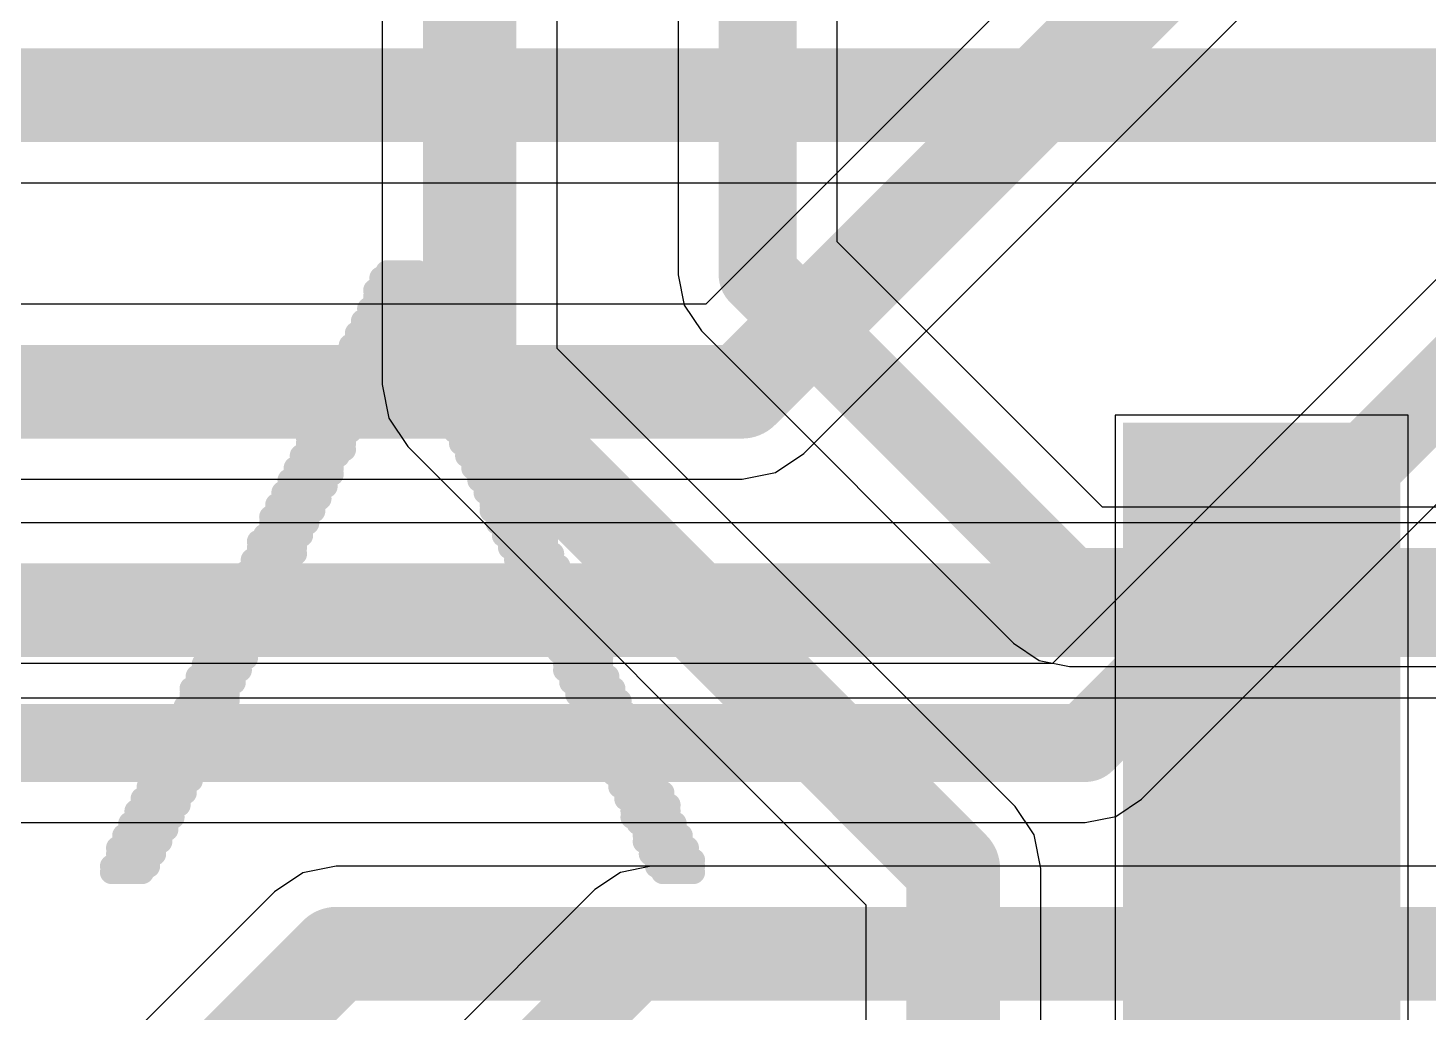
# Model space of a CAD drawing. Header units: inches. Extents: x -0.2 to 15.8, y 0 to 3.5.
# Drawn here: x 1.0615 to 1.2409, y 0.1554 to 0.2816 of the extents above; entities that cross this region are included whole.
import ezdxf

# ---------------------------------------------------------------- set-up
doc = ezdxf.new("R2010")
doc.units = ezdxf.units.IN
doc.header["$MEASUREMENT"] = 0
for name, color, linetype in [('Bottom Layer', 5, 'Continuous'), ('Bottom Overlay', 54, 'Continuous'), ('Signal_1', 16, 'Continuous'), ('Signal_2', 76, 'Continuous'), ('Top Layer', 1, 'Continuous'), ('Top Paste', 8, 'Continuous'), ('Top Solder', 216, 'Continuous')]:
    doc.layers.add(name, color=color, linetype=linetype)

msp = doc.modelspace()

# ---------------------------------------------------------------- hatches: boundary and pattern name
at = {"layer": 'Top Layer'}
msp.add_hatch(color=1, dxfattribs=at).paths.add_polyline_path([(1.23339, 0.06166), (1.20583, 0.06166), (1.20583, 0.22702), (1.23339, 0.22702)])
at = {"layer": 'Top Paste'}
msp.add_hatch(color=8, dxfattribs=at).paths.add_polyline_path([(1.23339, 0.06166), (1.20583, 0.06166), (1.20583, 0.22702), (1.23339, 0.22702)])
at = {"layer": 'Top Solder'}
msp.add_hatch(color=216, dxfattribs=at).paths.add_polyline_path([(1.23739, 0.05766), (1.20183, 0.05766), (1.20183, 0.23102), (1.23739, 0.23102)])

# ---------------------------------------------------------------- linework, layer by layer
at = {"layer": 'Bottom Layer'}
for p, q in [((1.20619, 0.30405), (1.14835, 0.24622)), ((1.16093, 0.22707), (1.22205, 0.28819)), ((1.14835, 0.24622), (0.695, 0.24622)), ((1.15729, 0.22464), (1.16093, 0.22707)), ((1.153, 0.22378), (1.15729, 0.22464)), ((0.69965, 0.22378), (1.153, 0.22378)), ((1.153, 0.22378), (1.153, 0.22378)), ((1.25635, 0.21822), (0.888, 0.21822)), ((0.89265, 0.19578), (1.261, 0.19578)), ((1.14133, 0.1742), (1.13743, 0.17342)), ((1.45178, 0.1742), (1.14133, 0.1742)), ((1.13743, 0.17342), (1.13412, 0.17121)), ((1.13412, 0.17121), (1.10373, 0.14081))]:
    msp.add_line(p, q, dxfattribs=at)
for points, const_width in [([(1.153, 0.235), (1.223, 0.305)], 0.012), ([(0.695, 0.235), (1.153, 0.235)], 0.012), ([(0.888, 0.207), (1.261, 0.207)], 0.012), ([(1.10133, 0.124), (1.14133, 0.164)], 0.01), ([(1.14133, 0.164), (1.456, 0.164)], 0.01)]:
    msp.add_lwpolyline(points, dxfattribs=dict(at, const_width=const_width))
for points, const_width in [([(1.15, 0.235, 1), (1.156, 0.235, 1)], 0.006), ([(1.15, 0.235, 1), (1.156, 0.235, 1)], 0.006), ([(1.13883, 0.164, 1), (1.14383, 0.164, 1)], 0.005), ([(1.13883, 0.164, 1), (1.14383, 0.164, 1)], 0.005)]:
    msp.add_lwpolyline(points, format="xyb", close=True, dxfattribs=dict(at, const_width=const_width))
at = {"layer": 'Bottom Overlay', "const_width": 0.003}
for points in [[(1.1075, 0.25036), (1.11143, 0.25036)], [(1.10593, 0.248), (1.113, 0.248)], [(1.10672, 0.24957), (1.11221, 0.24957)], [(1.10672, 0.24879), (1.11221, 0.24879)], [(1.10593, 0.24721), (1.113, 0.24721)], [(1.10593, 0.24643), (1.11379, 0.24643)], [(1.10515, 0.24564), (1.11379, 0.24564)], [(1.10515, 0.24486), (1.11457, 0.24486)], [(1.10436, 0.24407), (1.10907, 0.24407)], [(1.10436, 0.24329), (1.10907, 0.24329)], [(1.10986, 0.24407), (1.11457, 0.24407)], [(1.11064, 0.24329), (1.11536, 0.24329)], [(1.10279, 0.24093), (1.1075, 0.24093)], [(1.10358, 0.2425), (1.10829, 0.2425)], [(1.10358, 0.24172), (1.10829, 0.24172)], [(1.11064, 0.2425), (1.11536, 0.2425)], [(1.11064, 0.24172), (1.11536, 0.24172)], [(1.11143, 0.24093), (1.11614, 0.24093)], [(1.10201, 0.23936), (1.10672, 0.23936)], [(1.10279, 0.24015), (1.1075, 0.24015)], [(1.11143, 0.24015), (1.11614, 0.24015)], [(1.11221, 0.23936), (1.11693, 0.23936)], [(1.10122, 0.23779), (1.10672, 0.23779)], [(1.10201, 0.23858), (1.10672, 0.23858)], [(1.11221, 0.23858), (1.11693, 0.23858)], [(1.113, 0.23779), (1.11771, 0.23779)], [(1.10044, 0.23544), (1.10515, 0.23544)], [(1.10122, 0.23701), (1.10593, 0.23701)], [(1.10122, 0.23622), (1.10515, 0.23622)], [(1.113, 0.23701), (1.11771, 0.23701)], [(1.11379, 0.23622), (1.1185, 0.23622)], [(1.11379, 0.23544), (1.1185, 0.23544)], [(1.09965, 0.23387), (1.10436, 0.23387)], [(1.10044, 0.23465), (1.10515, 0.23465)], [(1.11457, 0.23465), (1.11928, 0.23465)], [(1.11457, 0.23387), (1.11928, 0.23387)], [(1.09887, 0.2323), (1.10358, 0.2323)], [(1.09965, 0.23308), (1.10436, 0.23308)], [(1.11536, 0.23308), (1.12007, 0.23308)], [(1.11536, 0.2323), (1.12007, 0.2323)], [(1.09808, 0.23073), (1.10279, 0.23073)], [(1.09887, 0.23151), (1.10358, 0.23151)], [(1.11536, 0.23151), (1.12007, 0.23151)], [(1.11614, 0.23073), (1.12085, 0.23073)], [(1.0973, 0.22916), (1.10201, 0.22916)], [(1.0973, 0.22837), (1.10201, 0.22837)], [(1.09808, 0.22994), (1.10279, 0.22994)], [(1.11614, 0.22994), (1.12085, 0.22994)], [(1.11693, 0.22916), (1.12164, 0.22916)], [(1.11693, 0.22837), (1.12164, 0.22837)], [(1.09651, 0.2268), (1.10122, 0.2268)], [(1.0973, 0.22759), (1.10201, 0.22759)], [(1.11771, 0.22759), (1.12242, 0.22759)], [(1.11771, 0.2268), (1.12242, 0.2268)], [(1.09573, 0.22523), (1.10044, 0.22523)], [(1.09651, 0.22602), (1.10044, 0.22602)], [(1.1185, 0.22602), (1.12321, 0.22602)], [(1.1185, 0.22523), (1.12321, 0.22523)], [(1.09494, 0.22366), (1.09965, 0.22366)], [(1.09494, 0.22288), (1.09965, 0.22288)], [(1.09573, 0.22445), (1.10044, 0.22445)], [(1.11928, 0.22445), (1.12399, 0.22445)], [(1.11928, 0.22366), (1.12399, 0.22366)], [(1.12007, 0.22288), (1.12478, 0.22288)], [(1.09416, 0.22209), (1.09887, 0.22209)], [(1.09416, 0.22131), (1.09887, 0.22131)], [(1.12007, 0.22209), (1.12478, 0.22209)], [(1.12085, 0.22131), (1.12478, 0.22131)], [(1.09337, 0.22052), (1.09808, 0.22052)], [(1.09337, 0.21974), (1.09808, 0.21974)], [(1.12085, 0.22052), (1.12556, 0.22052)], [(1.12085, 0.21974), (1.12556, 0.21974)], [(1.09259, 0.21895), (1.0973, 0.21895)], [(1.09259, 0.21817), (1.0973, 0.21817)], [(1.12164, 0.21895), (1.12635, 0.21895)], [(1.12164, 0.21817), (1.12635, 0.21817)], [(1.09102, 0.21581), (1.09573, 0.21581)], [(1.0918, 0.2166), (1.09651, 0.2166)], [(1.09259, 0.21738), (1.09651, 0.21738)], [(1.12242, 0.21738), (1.12713, 0.21738)], [(1.12242, 0.2166), (1.12713, 0.2166)], [(1.12321, 0.21581), (1.12792, 0.21581)], [(1.09102, 0.21503), (1.09573, 0.21503)], [(1.09102, 0.21424), (1.09573, 0.21424)], [(1.12321, 0.21503), (1.12792, 0.21503)], [(1.12399, 0.21424), (1.1287, 0.21424)], [(1.09023, 0.21346), (1.09494, 0.21346)], [(1.09023, 0.21267), (1.09494, 0.21267)], [(1.12399, 0.21346), (1.1287, 0.21346)], [(1.12478, 0.21267), (1.12949, 0.21267)], [(1.08866, 0.21032), (1.09337, 0.21032)], [(1.08945, 0.21189), (1.09416, 0.21189)], [(1.08945, 0.2111), (1.09416, 0.2111)], [(1.12478, 0.21189), (1.12949, 0.21189)], [(1.12556, 0.2111), (1.13027, 0.2111)], [(1.12556, 0.21032), (1.13027, 0.21032)], [(1.08788, 0.20875), (1.09259, 0.20875)], [(1.08866, 0.20953), (1.09337, 0.20953)], [(1.12556, 0.20953), (1.13027, 0.20953)], [(1.12635, 0.20875), (1.13106, 0.20875)], [(1.08788, 0.20796), (1.09259, 0.20796)], [(1.08788, 0.20718), (1.0918, 0.20718)], [(1.12635, 0.20796), (1.13106, 0.20796)], [(1.12713, 0.20718), (1.13184, 0.20718)], [(1.08709, 0.20639), (1.0918, 0.20639)], [(1.08709, 0.20561), (1.0918, 0.20561)], [(1.12713, 0.20639), (1.13184, 0.20639)], [(1.12792, 0.20561), (1.13263, 0.20561)], [(1.08552, 0.20325), (1.09023, 0.20325)], [(1.08631, 0.20482), (1.09102, 0.20482)], [(1.08631, 0.20404), (1.09102, 0.20404)], [(1.12792, 0.20482), (1.13263, 0.20482)], [(1.1287, 0.20404), (1.13341, 0.20404)], [(1.1287, 0.20325), (1.13341, 0.20325)], [(1.08474, 0.20168), (1.08945, 0.20168)], [(1.08552, 0.20247), (1.09023, 0.20247)], [(1.12949, 0.20247), (1.1342, 0.20247)], [(1.12949, 0.20168), (1.1342, 0.20168)], [(1.08395, 0.20011), (1.08866, 0.20011)], [(1.08474, 0.2009), (1.08945, 0.2009)], [(1.13027, 0.2009), (1.13498, 0.2009)], [(1.13027, 0.20011), (1.13498, 0.20011)], [(1.08317, 0.19854), (1.08788, 0.19854)], [(1.08317, 0.19776), (1.08788, 0.19776)], [(1.08395, 0.19933), (1.08866, 0.19933)], [(1.13027, 0.19933), (1.13498, 0.19933)], [(1.13106, 0.19854), (1.13577, 0.19854)], [(1.13106, 0.19776), (1.13577, 0.19776)], [(1.08238, 0.19697), (1.08709, 0.19697)], [(1.08238, 0.19619), (1.08709, 0.19619)], [(1.13184, 0.19697), (1.13655, 0.19697)], [(1.13184, 0.19619), (1.13655, 0.19619)], [(1.0816, 0.19462), (1.08631, 0.19462)], [(1.08238, 0.1954), (1.08709, 0.1954)], [(1.13263, 0.1954), (1.13734, 0.1954)], [(1.13263, 0.19462), (1.13734, 0.19462)], [(1.08081, 0.19305), (1.08552, 0.19305)], [(1.0816, 0.19383), (1.08552, 0.19383)], [(1.13341, 0.19383), (1.13812, 0.19383)], [(1.13341, 0.19305), (1.13812, 0.19305)], [(1.08003, 0.19148), (1.08474, 0.19148)], [(1.08003, 0.19069), (1.08474, 0.19069)], [(1.08081, 0.19226), (1.08552, 0.19226)], [(1.1342, 0.19226), (1.13891, 0.19226)], [(1.1342, 0.19148), (1.13891, 0.19148)], [(1.13498, 0.19069), (1.13969, 0.19069)], [(1.07924, 0.18991), (1.08395, 0.18991)], [(1.07924, 0.18912), (1.08395, 0.18912)], [(1.13498, 0.18991), (1.13969, 0.18991)], [(1.13498, 0.18912), (1.13969, 0.18912)], [(1.07846, 0.18834), (1.08317, 0.18834)], [(1.07846, 0.18755), (1.08317, 0.18755)], [(1.13577, 0.18834), (1.14048, 0.18834)], [(1.13577, 0.18755), (1.14048, 0.18755)], [(1.07767, 0.18677), (1.08238, 0.18677)], [(1.07767, 0.18598), (1.08238, 0.18598)], [(1.07767, 0.1852), (1.08238, 0.1852)], [(1.13655, 0.18677), (1.14126, 0.18677)], [(1.13655, 0.18598), (1.14126, 0.18598)], [(1.13734, 0.1852), (1.14205, 0.1852)], [(1.07689, 0.18441), (1.0816, 0.18441)], [(1.07689, 0.18363), (1.0816, 0.18363)], [(1.13734, 0.18441), (1.14205, 0.18441)], [(1.13812, 0.18363), (1.14283, 0.18363)], [(1.0761, 0.18284), (1.08081, 0.18284)], [(1.0761, 0.18206), (1.08081, 0.18206)], [(1.13812, 0.18284), (1.14283, 0.18284)], [(1.13891, 0.18206), (1.14362, 0.18206)], [(1.07532, 0.18127), (1.08003, 0.18127)], [(1.07532, 0.18049), (1.08003, 0.18049)], [(1.13891, 0.18127), (1.14362, 0.18127)], [(1.13891, 0.18049), (1.14362, 0.18049)], [(1.07375, 0.17813), (1.07846, 0.17813)], [(1.07453, 0.1797), (1.07924, 0.1797)], [(1.07453, 0.17892), (1.07924, 0.17892)], [(1.13969, 0.1797), (1.1444, 0.1797)], [(1.14048, 0.17892), (1.1444, 0.17892)], [(1.14048, 0.17813), (1.14519, 0.17813)], [(1.07296, 0.17656), (1.07767, 0.17656)], [(1.07375, 0.17735), (1.07846, 0.17735)], [(1.14048, 0.17735), (1.14519, 0.17735)], [(1.14126, 0.17656), (1.14597, 0.17656)], [(1.07296, 0.17578), (1.07767, 0.17578)], [(1.07296, 0.17499), (1.07689, 0.17499)], [(1.14126, 0.17578), (1.14597, 0.17578)], [(1.14205, 0.17499), (1.14676, 0.17499)], [(1.07218, 0.17421), (1.07689, 0.17421)], [(1.07218, 0.17342), (1.0761, 0.17342)], [(1.14205, 0.17421), (1.14676, 0.17421)], [(1.14283, 0.17342), (1.14676, 0.17342)]]:
    msp.add_lwpolyline(points, dxfattribs=at)
at = {"layer": 'Bottom Overlay', "const_width": 0.0015}
for points in [[(1.10675, 0.25036, 1), (1.10825, 0.25036, 1)], [(1.11068, 0.25036, 1), (1.11218, 0.25036, 1)], [(1.10518, 0.248, 1), (1.10668, 0.248, 1)], [(1.10597, 0.24957, 1), (1.10747, 0.24957, 1)], [(1.10597, 0.24879, 1), (1.10747, 0.24879, 1)], [(1.11146, 0.24957, 1), (1.11296, 0.24957, 1)], [(1.11146, 0.24879, 1), (1.11296, 0.24879, 1)], [(1.11225, 0.248, 1), (1.11375, 0.248, 1)], [(1.10518, 0.24721, 1), (1.10668, 0.24721, 1)], [(1.10518, 0.24643, 1), (1.10668, 0.24643, 1)], [(1.11225, 0.24721, 1), (1.11375, 0.24721, 1)], [(1.11303, 0.24643, 1), (1.11454, 0.24643, 1)], [(1.1044, 0.24564, 1), (1.1059, 0.24564, 1)], [(1.1044, 0.24486, 1), (1.1059, 0.24486, 1)], [(1.11303, 0.24564, 1), (1.11454, 0.24564, 1)], [(1.11382, 0.24486, 1), (1.11532, 0.24486, 1)], [(1.10361, 0.24407, 1), (1.10511, 0.24407, 1)], [(1.10361, 0.24329, 1), (1.10511, 0.24329, 1)], [(1.10832, 0.24407, 1), (1.10982, 0.24407, 1)], [(1.10832, 0.24329, 1), (1.10982, 0.24329, 1)], [(1.10911, 0.24407, 1), (1.11061, 0.24407, 1)], [(1.10989, 0.24329, 1), (1.11139, 0.24329, 1)], [(1.11382, 0.24407, 1), (1.11532, 0.24407, 1)], [(1.11461, 0.24329, 1), (1.11611, 0.24329, 1)], [(1.10204, 0.24093, 1), (1.10354, 0.24093, 1)], [(1.10283, 0.2425, 1), (1.10433, 0.2425, 1)], [(1.10283, 0.24172, 1), (1.10433, 0.24172, 1)], [(1.10675, 0.24093, 1), (1.10825, 0.24093, 1)], [(1.10754, 0.2425, 1), (1.10904, 0.2425, 1)], [(1.10754, 0.24172, 1), (1.10904, 0.24172, 1)], [(1.10989, 0.2425, 1), (1.11139, 0.2425, 1)], [(1.10989, 0.24172, 1), (1.11139, 0.24172, 1)], [(1.11068, 0.24093, 1), (1.11218, 0.24093, 1)], [(1.11461, 0.2425, 1), (1.11611, 0.2425, 1)], [(1.11461, 0.24172, 1), (1.11611, 0.24172, 1)], [(1.11539, 0.24093, 1), (1.11689, 0.24093, 1)], [(1.10126, 0.23936, 1), (1.10276, 0.23936, 1)], [(1.10204, 0.24015, 1), (1.10354, 0.24015, 1)], [(1.10597, 0.23936, 1), (1.10747, 0.23936, 1)], [(1.10675, 0.24015, 1), (1.10825, 0.24015, 1)], [(1.11068, 0.24015, 1), (1.11218, 0.24015, 1)], [(1.11146, 0.23936, 1), (1.11296, 0.23936, 1)], [(1.11539, 0.24015, 1), (1.11689, 0.24015, 1)], [(1.11618, 0.23936, 1), (1.11768, 0.23936, 1)], [(1.10047, 0.23779, 1), (1.10197, 0.23779, 1)], [(1.10126, 0.23858, 1), (1.10276, 0.23858, 1)], [(1.10597, 0.23858, 1), (1.10747, 0.23858, 1)], [(1.10597, 0.23779, 1), (1.10747, 0.23779, 1)], [(1.11146, 0.23858, 1), (1.11296, 0.23858, 1)], [(1.11225, 0.23779, 1), (1.11375, 0.23779, 1)], [(1.11618, 0.23858, 1), (1.11768, 0.23858, 1)], [(1.11696, 0.23779, 1), (1.11846, 0.23779, 1)], [(1.09969, 0.23544, 1), (1.10119, 0.23544, 1)], [(1.10047, 0.23701, 1), (1.10197, 0.23701, 1)], [(1.10047, 0.23622, 1), (1.10197, 0.23622, 1)], [(1.1044, 0.23622, 1), (1.1059, 0.23622, 1)], [(1.1044, 0.23544, 1), (1.1059, 0.23544, 1)], [(1.10518, 0.23701, 1), (1.10668, 0.23701, 1)], [(1.11225, 0.23701, 1), (1.11375, 0.23701, 1)], [(1.11303, 0.23622, 1), (1.11454, 0.23622, 1)], [(1.11303, 0.23544, 1), (1.11454, 0.23544, 1)], [(1.11696, 0.23701, 1), (1.11846, 0.23701, 1)], [(1.11775, 0.23622, 1), (1.11925, 0.23622, 1)], [(1.11775, 0.23544, 1), (1.11925, 0.23544, 1)], [(1.0989, 0.23387, 1), (1.1004, 0.23387, 1)], [(1.09969, 0.23465, 1), (1.10119, 0.23465, 1)], [(1.10361, 0.23387, 1), (1.10511, 0.23387, 1)], [(1.1044, 0.23465, 1), (1.1059, 0.23465, 1)], [(1.11382, 0.23465, 1), (1.11532, 0.23465, 1)], [(1.11382, 0.23387, 1), (1.11532, 0.23387, 1)], [(1.11853, 0.23465, 1), (1.12003, 0.23465, 1)], [(1.11853, 0.23387, 1), (1.12003, 0.23387, 1)], [(1.09812, 0.2323, 1), (1.09962, 0.2323, 1)], [(1.0989, 0.23308, 1), (1.1004, 0.23308, 1)], [(1.10283, 0.2323, 1), (1.10433, 0.2323, 1)], [(1.10361, 0.23308, 1), (1.10511, 0.23308, 1)], [(1.11461, 0.23308, 1), (1.11611, 0.23308, 1)], [(1.11461, 0.2323, 1), (1.11611, 0.2323, 1)], [(1.11932, 0.23308, 1), (1.12082, 0.23308, 1)], [(1.11932, 0.2323, 1), (1.12082, 0.2323, 1)], [(1.09733, 0.23073, 1), (1.09883, 0.23073, 1)], [(1.09812, 0.23151, 1), (1.09962, 0.23151, 1)], [(1.10204, 0.23073, 1), (1.10354, 0.23073, 1)], [(1.10283, 0.23151, 1), (1.10433, 0.23151, 1)], [(1.11461, 0.23151, 1), (1.11611, 0.23151, 1)], [(1.11539, 0.23073, 1), (1.11689, 0.23073, 1)], [(1.11932, 0.23151, 1), (1.12082, 0.23151, 1)], [(1.1201, 0.23073, 1), (1.1216, 0.23073, 1)], [(1.09655, 0.22916, 1), (1.09805, 0.22916, 1)], [(1.09655, 0.22837, 1), (1.09805, 0.22837, 1)], [(1.09733, 0.22994, 1), (1.09883, 0.22994, 1)], [(1.10126, 0.22916, 1), (1.10276, 0.22916, 1)], [(1.10126, 0.22837, 1), (1.10276, 0.22837, 1)], [(1.10204, 0.22994, 1), (1.10354, 0.22994, 1)], [(1.11539, 0.22994, 1), (1.11689, 0.22994, 1)], [(1.11618, 0.22916, 1), (1.11768, 0.22916, 1)], [(1.11618, 0.22837, 1), (1.11768, 0.22837, 1)], [(1.1201, 0.22994, 1), (1.1216, 0.22994, 1)], [(1.12089, 0.22916, 1), (1.12239, 0.22916, 1)], [(1.12089, 0.22837, 1), (1.12239, 0.22837, 1)], [(1.09576, 0.2268, 1), (1.09726, 0.2268, 1)], [(1.09655, 0.22759, 1), (1.09805, 0.22759, 1)], [(1.10047, 0.2268, 1), (1.10197, 0.2268, 1)], [(1.10126, 0.22759, 1), (1.10276, 0.22759, 1)], [(1.11696, 0.22759, 1), (1.11846, 0.22759, 1)], [(1.11696, 0.2268, 1), (1.11846, 0.2268, 1)], [(1.12167, 0.22759, 1), (1.12317, 0.22759, 1)], [(1.12167, 0.2268, 1), (1.12317, 0.2268, 1)], [(1.09498, 0.22523, 1), (1.09648, 0.22523, 1)], [(1.09576, 0.22602, 1), (1.09726, 0.22602, 1)], [(1.09969, 0.22602, 1), (1.10119, 0.22602, 1)], [(1.09969, 0.22523, 1), (1.10119, 0.22523, 1)], [(1.11775, 0.22602, 1), (1.11925, 0.22602, 1)], [(1.11775, 0.22523, 1), (1.11925, 0.22523, 1)], [(1.12246, 0.22602, 1), (1.12396, 0.22602, 1)], [(1.12246, 0.22523, 1), (1.12396, 0.22523, 1)], [(1.09419, 0.22366, 1), (1.09569, 0.22366, 1)], [(1.09419, 0.22288, 1), (1.09569, 0.22288, 1)], [(1.09498, 0.22445, 1), (1.09648, 0.22445, 1)], [(1.0989, 0.22366, 1), (1.1004, 0.22366, 1)], [(1.0989, 0.22288, 1), (1.1004, 0.22288, 1)], [(1.09969, 0.22445, 1), (1.10119, 0.22445, 1)], [(1.11853, 0.22445, 1), (1.12003, 0.22445, 1)], [(1.11853, 0.22366, 1), (1.12003, 0.22366, 1)], [(1.11932, 0.22288, 1), (1.12082, 0.22288, 1)], [(1.12324, 0.22445, 1), (1.12474, 0.22445, 1)], [(1.12324, 0.22366, 1), (1.12474, 0.22366, 1)], [(1.12403, 0.22288, 1), (1.12553, 0.22288, 1)], [(1.09341, 0.22209, 1), (1.09491, 0.22209, 1)], [(1.09341, 0.22131, 1), (1.09491, 0.22131, 1)], [(1.09812, 0.22209, 1), (1.09962, 0.22209, 1)], [(1.09812, 0.22131, 1), (1.09962, 0.22131, 1)], [(1.11932, 0.22209, 1), (1.12082, 0.22209, 1)], [(1.1201, 0.22131, 1), (1.1216, 0.22131, 1)], [(1.12403, 0.22209, 1), (1.12553, 0.22209, 1)], [(1.12403, 0.22131, 1), (1.12553, 0.22131, 1)], [(1.09262, 0.22052, 1), (1.09412, 0.22052, 1)], [(1.09262, 0.21974, 1), (1.09412, 0.21974, 1)], [(1.09733, 0.22052, 1), (1.09883, 0.22052, 1)], [(1.09733, 0.21974, 1), (1.09883, 0.21974, 1)], [(1.1201, 0.22052, 1), (1.1216, 0.22052, 1)], [(1.1201, 0.21974, 1), (1.1216, 0.21974, 1)], [(1.12481, 0.22052, 1), (1.12631, 0.22052, 1)], [(1.12481, 0.21974, 1), (1.12631, 0.21974, 1)], [(1.09184, 0.21895, 1), (1.09334, 0.21895, 1)], [(1.09184, 0.21817, 1), (1.09334, 0.21817, 1)], [(1.09655, 0.21895, 1), (1.09805, 0.21895, 1)], [(1.09655, 0.21817, 1), (1.09805, 0.21817, 1)], [(1.12089, 0.21895, 1), (1.12239, 0.21895, 1)], [(1.12089, 0.21817, 1), (1.12239, 0.21817, 1)], [(1.1256, 0.21895, 1), (1.1271, 0.21895, 1)], [(1.1256, 0.21817, 1), (1.1271, 0.21817, 1)], [(1.09027, 0.21581, 1), (1.09177, 0.21581, 1)], [(1.09105, 0.2166, 1), (1.09255, 0.2166, 1)], [(1.09184, 0.21738, 1), (1.09334, 0.21738, 1)], [(1.09498, 0.21581, 1), (1.09648, 0.21581, 1)], [(1.09576, 0.21738, 1), (1.09726, 0.21738, 1)], [(1.09576, 0.2166, 1), (1.09726, 0.2166, 1)], [(1.12167, 0.21738, 1), (1.12317, 0.21738, 1)], [(1.12167, 0.2166, 1), (1.12317, 0.2166, 1)], [(1.12246, 0.21581, 1), (1.12396, 0.21581, 1)], [(1.12638, 0.21738, 1), (1.12788, 0.21738, 1)], [(1.12638, 0.2166, 1), (1.12788, 0.2166, 1)], [(1.12717, 0.21581, 1), (1.12867, 0.21581, 1)], [(1.09027, 0.21503, 1), (1.09177, 0.21503, 1)], [(1.09027, 0.21424, 1), (1.09177, 0.21424, 1)], [(1.09498, 0.21503, 1), (1.09648, 0.21503, 1)], [(1.09498, 0.21424, 1), (1.09648, 0.21424, 1)], [(1.12246, 0.21503, 1), (1.12396, 0.21503, 1)], [(1.12324, 0.21424, 1), (1.12474, 0.21424, 1)], [(1.12717, 0.21503, 1), (1.12867, 0.21503, 1)], [(1.12795, 0.21424, 1), (1.12945, 0.21424, 1)], [(1.08948, 0.21346, 1), (1.09098, 0.21346, 1)], [(1.08948, 0.21267, 1), (1.09098, 0.21267, 1)], [(1.09419, 0.21346, 1), (1.09569, 0.21346, 1)], [(1.09419, 0.21267, 1), (1.09569, 0.21267, 1)], [(1.12324, 0.21346, 1), (1.12474, 0.21346, 1)], [(1.12403, 0.21267, 1), (1.12553, 0.21267, 1)], [(1.12795, 0.21346, 1), (1.12945, 0.21346, 1)], [(1.12874, 0.21267, 1), (1.13024, 0.21267, 1)], [(1.08791, 0.21032, 1), (1.08941, 0.21032, 1)], [(1.0887, 0.21189, 1), (1.0902, 0.21189, 1)], [(1.0887, 0.2111, 1), (1.0902, 0.2111, 1)], [(1.09262, 0.21032, 1), (1.09412, 0.21032, 1)], [(1.09341, 0.21189, 1), (1.09491, 0.21189, 1)], [(1.09341, 0.2111, 1), (1.09491, 0.2111, 1)], [(1.12403, 0.21189, 1), (1.12553, 0.21189, 1)], [(1.12481, 0.2111, 1), (1.12631, 0.2111, 1)], [(1.12481, 0.21032, 1), (1.12631, 0.21032, 1)], [(1.12874, 0.21189, 1), (1.13024, 0.21189, 1)], [(1.12952, 0.2111, 1), (1.13102, 0.2111, 1)], [(1.12952, 0.21032, 1), (1.13102, 0.21032, 1)], [(1.08713, 0.20875, 1), (1.08863, 0.20875, 1)], [(1.08791, 0.20953, 1), (1.08941, 0.20953, 1)], [(1.09184, 0.20875, 1), (1.09334, 0.20875, 1)], [(1.09262, 0.20953, 1), (1.09412, 0.20953, 1)], [(1.12481, 0.20953, 1), (1.12631, 0.20953, 1)], [(1.1256, 0.20875, 1), (1.1271, 0.20875, 1)], [(1.12952, 0.20953, 1), (1.13102, 0.20953, 1)], [(1.13031, 0.20875, 1), (1.13181, 0.20875, 1)], [(1.08713, 0.20796, 1), (1.08863, 0.20796, 1)], [(1.08713, 0.20718, 1), (1.08863, 0.20718, 1)], [(1.09105, 0.20718, 1), (1.09255, 0.20718, 1)], [(1.09184, 0.20796, 1), (1.09334, 0.20796, 1)], [(1.1256, 0.20796, 1), (1.1271, 0.20796, 1)], [(1.12638, 0.20718, 1), (1.12788, 0.20718, 1)], [(1.13031, 0.20796, 1), (1.13181, 0.20796, 1)], [(1.13109, 0.20718, 1), (1.13259, 0.20718, 1)], [(1.08634, 0.20639, 1), (1.08784, 0.20639, 1)], [(1.08634, 0.20561, 1), (1.08784, 0.20561, 1)], [(1.09105, 0.20639, 1), (1.09255, 0.20639, 1)], [(1.09105, 0.20561, 1), (1.09255, 0.20561, 1)], [(1.12638, 0.20639, 1), (1.12788, 0.20639, 1)], [(1.12717, 0.20561, 1), (1.12867, 0.20561, 1)], [(1.13109, 0.20639, 1), (1.13259, 0.20639, 1)], [(1.13188, 0.20561, 1), (1.13338, 0.20561, 1)], [(1.08477, 0.20325, 1), (1.08627, 0.20325, 1)], [(1.08556, 0.20482, 1), (1.08706, 0.20482, 1)], [(1.08556, 0.20404, 1), (1.08706, 0.20404, 1)], [(1.08948, 0.20325, 1), (1.09098, 0.20325, 1)], [(1.09027, 0.20482, 1), (1.09177, 0.20482, 1)], [(1.09027, 0.20404, 1), (1.09177, 0.20404, 1)], [(1.12717, 0.20482, 1), (1.12867, 0.20482, 1)], [(1.12795, 0.20404, 1), (1.12945, 0.20404, 1)], [(1.12795, 0.20325, 1), (1.12945, 0.20325, 1)], [(1.13188, 0.20482, 1), (1.13338, 0.20482, 1)], [(1.13266, 0.20404, 1), (1.13416, 0.20404, 1)], [(1.13266, 0.20325, 1), (1.13416, 0.20325, 1)], [(1.08399, 0.20168, 1), (1.08549, 0.20168, 1)], [(1.08477, 0.20247, 1), (1.08627, 0.20247, 1)], [(1.0887, 0.20168, 1), (1.0902, 0.20168, 1)], [(1.08948, 0.20247, 1), (1.09098, 0.20247, 1)], [(1.12874, 0.20247, 1), (1.13024, 0.20247, 1)], [(1.12874, 0.20168, 1), (1.13024, 0.20168, 1)], [(1.13345, 0.20247, 1), (1.13495, 0.20247, 1)], [(1.13345, 0.20168, 1), (1.13495, 0.20168, 1)], [(1.0832, 0.20011, 1), (1.0847, 0.20011, 1)], [(1.08399, 0.2009, 1), (1.08549, 0.2009, 1)], [(1.08791, 0.20011, 1), (1.08941, 0.20011, 1)], [(1.0887, 0.2009, 1), (1.0902, 0.2009, 1)], [(1.12952, 0.2009, 1), (1.13102, 0.2009, 1)], [(1.12952, 0.20011, 1), (1.13102, 0.20011, 1)], [(1.13423, 0.2009, 1), (1.13573, 0.2009, 1)], [(1.13423, 0.20011, 1), (1.13573, 0.20011, 1)], [(1.08242, 0.19854, 1), (1.08392, 0.19854, 1)], [(1.08242, 0.19776, 1), (1.08392, 0.19776, 1)], [(1.0832, 0.19933, 1), (1.0847, 0.19933, 1)], [(1.08713, 0.19854, 1), (1.08863, 0.19854, 1)], [(1.08713, 0.19776, 1), (1.08863, 0.19776, 1)], [(1.08791, 0.19933, 1), (1.08941, 0.19933, 1)], [(1.12952, 0.19933, 1), (1.13102, 0.19933, 1)], [(1.13031, 0.19854, 1), (1.13181, 0.19854, 1)], [(1.13031, 0.19776, 1), (1.13181, 0.19776, 1)], [(1.13423, 0.19933, 1), (1.13573, 0.19933, 1)], [(1.13502, 0.19854, 1), (1.13652, 0.19854, 1)], [(1.13502, 0.19776, 1), (1.13652, 0.19776, 1)], [(1.08163, 0.19697, 1), (1.08313, 0.19697, 1)], [(1.08163, 0.19619, 1), (1.08313, 0.19619, 1)], [(1.08634, 0.19697, 1), (1.08784, 0.19697, 1)], [(1.08634, 0.19619, 1), (1.08784, 0.19619, 1)], [(1.13109, 0.19697, 1), (1.13259, 0.19697, 1)], [(1.13109, 0.19619, 1), (1.13259, 0.19619, 1)], [(1.1358, 0.19697, 1), (1.1373, 0.19697, 1)], [(1.1358, 0.19619, 1), (1.1373, 0.19619, 1)], [(1.08085, 0.19462, 1), (1.08235, 0.19462, 1)], [(1.08163, 0.1954, 1), (1.08313, 0.1954, 1)], [(1.08556, 0.19462, 1), (1.08706, 0.19462, 1)], [(1.08634, 0.1954, 1), (1.08784, 0.1954, 1)], [(1.13188, 0.1954, 1), (1.13338, 0.1954, 1)], [(1.13188, 0.19462, 1), (1.13338, 0.19462, 1)], [(1.13659, 0.1954, 1), (1.13809, 0.1954, 1)], [(1.13659, 0.19462, 1), (1.13809, 0.19462, 1)], [(1.08006, 0.19305, 1), (1.08156, 0.19305, 1)], [(1.08085, 0.19383, 1), (1.08235, 0.19383, 1)], [(1.08477, 0.19383, 1), (1.08627, 0.19383, 1)], [(1.08477, 0.19305, 1), (1.08627, 0.19305, 1)], [(1.13266, 0.19383, 1), (1.13416, 0.19383, 1)], [(1.13266, 0.19305, 1), (1.13416, 0.19305, 1)], [(1.13737, 0.19383, 1), (1.13887, 0.19383, 1)], [(1.13737, 0.19305, 1), (1.13887, 0.19305, 1)], [(1.07928, 0.19148, 1), (1.08078, 0.19148, 1)], [(1.07928, 0.19069, 1), (1.08078, 0.19069, 1)], [(1.08006, 0.19226, 1), (1.08156, 0.19226, 1)], [(1.08399, 0.19148, 1), (1.08549, 0.19148, 1)], [(1.08399, 0.19069, 1), (1.08549, 0.19069, 1)], [(1.08477, 0.19226, 1), (1.08627, 0.19226, 1)], [(1.13345, 0.19226, 1), (1.13495, 0.19226, 1)], [(1.13345, 0.19148, 1), (1.13495, 0.19148, 1)], [(1.13423, 0.19069, 1), (1.13573, 0.19069, 1)], [(1.13816, 0.19226, 1), (1.13966, 0.19226, 1)], [(1.13816, 0.19148, 1), (1.13966, 0.19148, 1)], [(1.13894, 0.19069, 1), (1.14044, 0.19069, 1)], [(1.07849, 0.18991, 1), (1.07999, 0.18991, 1)], [(1.07849, 0.18912, 1), (1.07999, 0.18912, 1)], [(1.0832, 0.18991, 1), (1.0847, 0.18991, 1)], [(1.0832, 0.18912, 1), (1.0847, 0.18912, 1)], [(1.13423, 0.18991, 1), (1.13573, 0.18991, 1)], [(1.13423, 0.18912, 1), (1.13573, 0.18912, 1)], [(1.13894, 0.18991, 1), (1.14044, 0.18991, 1)], [(1.13894, 0.18912, 1), (1.14044, 0.18912, 1)], [(1.07771, 0.18834, 1), (1.07921, 0.18834, 1)], [(1.07771, 0.18755, 1), (1.07921, 0.18755, 1)], [(1.08242, 0.18834, 1), (1.08392, 0.18834, 1)], [(1.08242, 0.18755, 1), (1.08392, 0.18755, 1)], [(1.13502, 0.18834, 1), (1.13652, 0.18834, 1)], [(1.13502, 0.18755, 1), (1.13652, 0.18755, 1)], [(1.13973, 0.18834, 1), (1.14123, 0.18834, 1)], [(1.13973, 0.18755, 1), (1.14123, 0.18755, 1)], [(1.07692, 0.18677, 1), (1.07842, 0.18677, 1)], [(1.07692, 0.18598, 1), (1.07842, 0.18598, 1)], [(1.07692, 0.1852, 1), (1.07842, 0.1852, 1)], [(1.08163, 0.18677, 1), (1.08313, 0.18677, 1)], [(1.08163, 0.18598, 1), (1.08313, 0.18598, 1)], [(1.08163, 0.1852, 1), (1.08313, 0.1852, 1)], [(1.1358, 0.18677, 1), (1.1373, 0.18677, 1)], [(1.1358, 0.18598, 1), (1.1373, 0.18598, 1)], [(1.13659, 0.1852, 1), (1.13809, 0.1852, 1)], [(1.14051, 0.18677, 1), (1.14201, 0.18677, 1)], [(1.14051, 0.18598, 1), (1.14201, 0.18598, 1)], [(1.1413, 0.1852, 1), (1.1428, 0.1852, 1)], [(1.07614, 0.18441, 1), (1.07764, 0.18441, 1)], [(1.07614, 0.18363, 1), (1.07764, 0.18363, 1)], [(1.08085, 0.18441, 1), (1.08235, 0.18441, 1)], [(1.08085, 0.18363, 1), (1.08235, 0.18363, 1)], [(1.13659, 0.18441, 1), (1.13809, 0.18441, 1)], [(1.13737, 0.18363, 1), (1.13887, 0.18363, 1)], [(1.1413, 0.18441, 1), (1.1428, 0.18441, 1)], [(1.14208, 0.18363, 1), (1.14358, 0.18363, 1)], [(1.07535, 0.18284, 1), (1.07685, 0.18284, 1)], [(1.07535, 0.18206, 1), (1.07685, 0.18206, 1)], [(1.08006, 0.18284, 1), (1.08156, 0.18284, 1)], [(1.08006, 0.18206, 1), (1.08156, 0.18206, 1)], [(1.13737, 0.18284, 1), (1.13887, 0.18284, 1)], [(1.13816, 0.18206, 1), (1.13966, 0.18206, 1)], [(1.14208, 0.18284, 1), (1.14358, 0.18284, 1)], [(1.14287, 0.18206, 1), (1.14437, 0.18206, 1)], [(1.07457, 0.18127, 1), (1.07607, 0.18127, 1)], [(1.07457, 0.18049, 1), (1.07607, 0.18049, 1)], [(1.07928, 0.18127, 1), (1.08078, 0.18127, 1)], [(1.07928, 0.18049, 1), (1.08078, 0.18049, 1)], [(1.13816, 0.18127, 1), (1.13966, 0.18127, 1)], [(1.13816, 0.18049, 1), (1.13966, 0.18049, 1)], [(1.14287, 0.18127, 1), (1.14437, 0.18127, 1)], [(1.14287, 0.18049, 1), (1.14437, 0.18049, 1)], [(1.073, 0.17813, 1), (1.0745, 0.17813, 1)], [(1.07378, 0.1797, 1), (1.07528, 0.1797, 1)], [(1.07378, 0.17892, 1), (1.07528, 0.17892, 1)], [(1.07771, 0.17813, 1), (1.07921, 0.17813, 1)], [(1.07849, 0.1797, 1), (1.07999, 0.1797, 1)], [(1.07849, 0.17892, 1), (1.07999, 0.17892, 1)], [(1.13894, 0.1797, 1), (1.14044, 0.1797, 1)], [(1.13973, 0.17892, 1), (1.14123, 0.17892, 1)], [(1.13973, 0.17813, 1), (1.14123, 0.17813, 1)], [(1.14365, 0.1797, 1), (1.14515, 0.1797, 1)], [(1.14365, 0.17892, 1), (1.14515, 0.17892, 1)], [(1.14444, 0.17813, 1), (1.14594, 0.17813, 1)], [(1.07221, 0.17656, 1), (1.07371, 0.17656, 1)], [(1.073, 0.17735, 1), (1.0745, 0.17735, 1)], [(1.07692, 0.17656, 1), (1.07842, 0.17656, 1)], [(1.07771, 0.17735, 1), (1.07921, 0.17735, 1)], [(1.13973, 0.17735, 1), (1.14123, 0.17735, 1)], [(1.14051, 0.17656, 1), (1.14201, 0.17656, 1)], [(1.14444, 0.17735, 1), (1.14594, 0.17735, 1)], [(1.14522, 0.17656, 1), (1.14672, 0.17656, 1)], [(1.07221, 0.17578, 1), (1.07371, 0.17578, 1)], [(1.07221, 0.17499, 1), (1.07371, 0.17499, 1)], [(1.07614, 0.17499, 1), (1.07764, 0.17499, 1)], [(1.07692, 0.17578, 1), (1.07842, 0.17578, 1)], [(1.14051, 0.17578, 1), (1.14201, 0.17578, 1)], [(1.1413, 0.17499, 1), (1.1428, 0.17499, 1)], [(1.14522, 0.17578, 1), (1.14672, 0.17578, 1)], [(1.14601, 0.17499, 1), (1.14751, 0.17499, 1)], [(1.07143, 0.17421, 1), (1.07293, 0.17421, 1)], [(1.07143, 0.17342, 1), (1.07293, 0.17342, 1)], [(1.07535, 0.17342, 1), (1.07685, 0.17342, 1)], [(1.07614, 0.17421, 1), (1.07764, 0.17421, 1)], [(1.1413, 0.17421, 1), (1.1428, 0.17421, 1)], [(1.14208, 0.17342, 1), (1.14358, 0.17342, 1)], [(1.14601, 0.17421, 1), (1.14751, 0.17421, 1)], [(1.14601, 0.17342, 1), (1.14751, 0.17342, 1)]]:
    msp.add_lwpolyline(points, format="xyb", close=True, dxfattribs=at)
at = {"layer": 'Signal_1'}
for p, q in [((1.2488, 0.25622), (1.19278, 0.2002)), ((1.20421, 0.18279), (1.26621, 0.24479)), ((1.19278, 0.2002), (0.763, 0.2002)), ((1.2009, 0.18058), (1.20421, 0.18279)), ((0.76722, 0.1798), (1.197, 0.1798)), ((1.197, 0.1798), (1.2009, 0.18058)), ((1.10098, 0.17422), (1.09669, 0.17336)), ((1.62835, 0.17422), (1.10098, 0.17422)), ((1.10098, 0.17422), (1.10098, 0.17422)), ((1.09669, 0.17336), (1.09305, 0.17093)), ((1.09305, 0.17093), (1.06293, 0.14081))]:
    msp.add_line(p, q, dxfattribs=at)
for points, const_width in [([(1.197, 0.19), (1.259, 0.252)], 0.01), ([(0.763, 0.19), (1.197, 0.19)], 0.01), ([(1.062, 0.12402), (1.10098, 0.163)], 0.012), ([(1.10098, 0.163), (1.633, 0.163)], 0.012)]:
    msp.add_lwpolyline(points, dxfattribs=dict(at, const_width=const_width))
for points, const_width in [([(1.1945, 0.19, 1), (1.1995, 0.19, 1)], 0.005), ([(1.1945, 0.19, 1), (1.1995, 0.19, 1)], 0.005), ([(1.09798, 0.163, 1), (1.10398, 0.163, 1)], 0.006), ([(1.09798, 0.163, 1), (1.10398, 0.163, 1)], 0.006)]:
    msp.add_lwpolyline(points, format="xyb", close=True, dxfattribs=dict(at, const_width=const_width))
at = {"layer": 'Signal_2'}
for p, q in [((1.1652, 0.25422), (1.1652, 0.831)), ((1.1448, 0.82678), (1.1448, 0.25)), ((1.1293, 0.24056), (1.1293, 0.80992)), ((1.10687, 0.80527), (1.10687, 0.23592)), ((1.19922, 0.2202), (1.1652, 0.25422)), ((1.1448, 0.25), (1.14558, 0.2461)), ((1.14558, 0.2461), (1.14779, 0.24279)), ((1.14779, 0.24279), (1.18779, 0.20279)), ((1.18801, 0.18185), (1.1293, 0.24056)), ((1.10687, 0.23592), (1.10687, 0.23592)), ((1.10687, 0.23592), (1.10772, 0.23162)), ((1.10772, 0.23162), (1.11015, 0.22799)), ((1.11015, 0.22799), (1.16887, 0.16927)), ((1.61342, 0.2202), (1.19922, 0.2202)), ((1.18779, 0.20279), (1.1911, 0.20058)), ((1.1911, 0.20058), (1.195, 0.1998)), ((1.195, 0.1998), (1.61342, 0.1998)), ((1.19045, 0.17821), (1.18801, 0.18185)), ((1.18801, 0.18185), (1.18801, 0.18185)), ((1.1913, 0.17392), (1.19045, 0.17821)), ((1.1913, 0.13656), (1.1913, 0.17392)), ((1.16887, 0.16927), (1.16887, 0.13656))]:
    msp.add_line(p, q, dxfattribs=at)
for points, const_width in [([(1.155, 0.25), (1.155, 0.831)], 0.01), ([(1.11808, 0.23592), (1.11808, 0.80992)], 0.012), ([(1.155, 0.25), (1.195, 0.21)], 0.01), ([(1.11808, 0.23592), (1.18008, 0.17392)], 0.012), ([(1.195, 0.21), (1.627, 0.21)], 0.01), ([(1.18008, 0.124), (1.18008, 0.17392)], 0.012)]:
    msp.add_lwpolyline(points, dxfattribs=dict(at, const_width=const_width))
for points, const_width in [([(1.1525, 0.25, 1), (1.1575, 0.25, 1)], 0.005), ([(1.1525, 0.25, 1), (1.1575, 0.25, 1)], 0.005), ([(1.11508, 0.23592, 1), (1.12108, 0.23592, 1)], 0.006), ([(1.11508, 0.23592, 1), (1.12108, 0.23592, 1)], 0.006), ([(1.1925, 0.21, 1), (1.1975, 0.21, 1)], 0.005), ([(1.1925, 0.21, 1), (1.1975, 0.21, 1)], 0.005), ([(1.17708, 0.17392, 1), (1.18308, 0.17392, 1)], 0.006), ([(1.17708, 0.17392, 1), (1.18308, 0.17392, 1)], 0.006)]:
    msp.add_lwpolyline(points, format="xyb", close=True, dxfattribs=dict(at, const_width=const_width))
at = {"layer": 'Top Layer'}
for p, q in [((0.27365, 0.26178), (1.73418, 0.26178)), ((1.23839, 0.23202), (1.20083, 0.23202)), ((1.20083, 0.23202), (1.20083, 0.13091)), ((1.23839, 0.05666), (1.23839, 0.23202))]:
    msp.add_line(p, q, dxfattribs=at)
at = {"layer": 'Top Layer', "const_width": 0.012}
msp.add_lwpolyline([(0.269, 0.273), (1.74674, 0.273)], dxfattribs=at)

doc.saveas('drawing.dxf')
